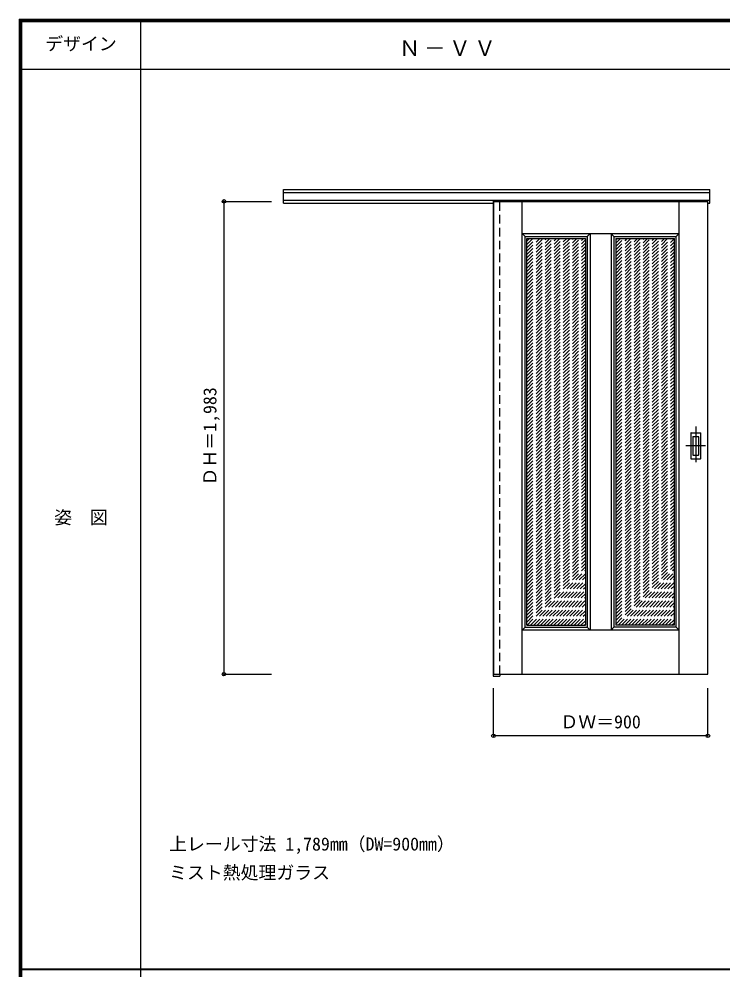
# Model space of a CAD drawing. Units: millimetres, scale not verified. Extents: x -6000 to 5700, y -4307 to 4175.
# Drawn here: x -6000 to -3046, y 186 to 4175 of the extents above; entities that cross this region are included whole.
import ezdxf
from ezdxf.enums import TextEntityAlignment as Align

# ---------------------------------------------------------------- set-up
doc = ezdxf.new("R2010")
doc.units = ezdxf.units.MM
doc.header["$LTSCALE"] = 30
doc.header["$PDMODE"] = 32
doc.header["$PDSIZE"] = 15
doc.linetypes.add('CHAIN1', pattern=[8, 5, -1, 1, -1])
doc.linetypes.add('DASHED1', pattern=[1.8, 1.2, -0.6])
for name, color, linetype in [('0-1_通り芯', 4, 'CHAIN1'), ('0-2_扉', 3, 'Continuous'), ('0-3_仕上げ', 7, 'Continuous'), ('0-4_枠', 3, 'Continuous'), ('0-6_引手', 3, 'Continuous'), ('0-A_文字', 7, 'Continuous'), ('0-B_寸法', 4, 'Continuous'), ('0-C_ハッチ', 4, 'DASHED1'), ('F-1_枠', 6, 'Continuous'), ('F-A_文字', 7, 'Continuous')]:
    doc.layers.add(name, color=color, linetype=linetype)
doc.styles.add('ＭＳ ゴシック', font='')
doc.styles.get('ＭＳ ゴシック').set_extended_font_data('MS Gothic')

msp = doc.modelspace()

# ---------------------------------------------------------------- linework, layer by layer
at = {"layer": '0-1_通り芯'}
for p, q in [((-3160, 2465.5), (-3160, 2303.5)), ((-3119, 2384.5), (-3201, 2384.5))]:
    msp.add_line(p, q, dxfattribs=at)
at = {"layer": '0-2_扉', "color": 4, "linetype": 'DASHED1'}
msp.add_line((-4009, 3410), (-4009, 3406), dxfattribs=at)
at = {"layer": '0-2_扉'}
for q in [(-4009, 1427), (-3109, 3410)]:
    msp.add_line((-4009, 3410), q, dxfattribs=at)
msp.add_lwpolyline([(-4009, 1427), (-3109, 1427), (-3109, 3410)], dxfattribs=at)
at = {"layer": '0-3_仕上げ'}
for p, q in [((-3888.5, 1427), (-3888.5, 3410)), ((-3229.5, 1427), (-3229.5, 3410)), ((-3888.5, 3275), (-3876.5, 3263)), ((-3888.5, 3275), (-3229.5, 3275)), ((-3603, 3275), (-3615, 3263)), ((-3603, 3275), (-3603, 1612)), ((-3515, 3275), (-3503, 3263)), ((-3515, 3275), (-3515, 1612)), ((-3229.5, 3275), (-3241.5, 3263)), ((-3888.5, 1612), (-3876.5, 1624)), ((-3229.5, 1612), (-3888.5, 1612)), ((-3615, 1624), (-3603, 1612)), ((-3503, 1624), (-3515, 1612)), ((-3229.5, 1612), (-3241.5, 1624))]:
    msp.add_line(p, q, dxfattribs=at)
at = {"layer": '0-3_仕上げ', "color": 3}
for p, q in [((-3876.5, 3263), (-3615, 3263)), ((-3876.5, 1624), (-3876.5, 3263)), ((-3615, 3263), (-3615, 1624)), ((-3503, 3263), (-3241.5, 3263)), ((-3503, 3263), (-3503, 1624)), ((-3241.5, 1624), (-3241.5, 3263)), ((-3876.5, 1624), (-3615, 1624)), ((-3241.5, 1624), (-3503, 1624))]:
    msp.add_line(p, q, dxfattribs=at)
at = {"layer": '0-3_仕上げ', "color": 4}
for p, q in [((-3868.5, 3255), (-3623, 3255)), ((-3868.5, 1632), (-3868.5, 3255)), ((-3623, 3255), (-3623, 1632)), ((-3495, 3255), (-3249.5, 3255)), ((-3495, 3255), (-3495, 1632)), ((-3249.5, 1632), (-3249.5, 3255)), ((-3868.5, 1632), (-3623, 1632)), ((-3249.5, 1632), (-3495, 1632))]:
    msp.add_line(p, q, dxfattribs=at)
at = {"layer": '0-4_枠'}
for p, q in [((-4890, 3460), (-3101, 3460)), ((-4890, 3403), (-4890, 3460)), ((-4890, 3447), (-3101, 3447)), ((-3101, 3403), (-3101, 3460)), ((-4890, 3415), (-3101, 3415)), ((-4890, 3403), (-4009, 3403)), ((-4010, 3415), (-4010, 1418)), ((-3982, 3410), (-3982, 3415)), ((-3109, 3403), (-3101, 3403)), ((-4010, 1418), (-3982, 1418)), ((-3982, 1427), (-3982, 1418))]:
    msp.add_line(p, q, dxfattribs=at)
at = {"layer": '0-4_枠', "color": 4, "linetype": 'DASHED1'}
msp.add_line((-3982, 1427), (-3982, 3410), dxfattribs=at)
at = {"layer": '0-6_引手'}
for p, q in [((-3181, 2438), (-3181, 2331)), ((-3179.5, 2439.5), (-3140.5, 2439.5)), ((-3139, 2331), (-3139, 2438)), ((-3179.5, 2329.5), (-3140.5, 2329.5))]:
    msp.add_line(p, q, dxfattribs=at)
at = {"layer": '0-6_引手', "color": 7}
for p, q in [((-3172.5, 2422), (-3172.5, 2347)), ((-3171, 2423.5), (-3149, 2423.5)), ((-3147.5, 2347), (-3147.5, 2422)), ((-3171, 2345.5), (-3149, 2345.5))]:
    msp.add_line(p, q, dxfattribs=at)
at = {"layer": '0-6_引手'}
for centre, start, end in [((-3179.5, 2438), 90, 180), ((-3140.5, 2438), 0, 90), ((-3179.5, 2331), 180, 270), ((-3140.5, 2331), 270, 0)]:
    msp.add_arc(centre, 1.5, start, end, dxfattribs=at)
at = {"layer": '0-6_引手', "color": 7}
for centre, start, end in [((-3171, 2422), 90, 180), ((-3149, 2422), 0, 90), ((-3171, 2347), 180, 270), ((-3149, 2347), 270, 0)]:
    msp.add_arc(centre, 1.5, start, end, dxfattribs=at)
at = {"layer": '0-B_寸法'}
for p, q in [((-5140, 3410), (-5140, 1427)), ((-5140, 3410), (-4940, 3410)), ((-5140, 1427), (-4940, 1427)), ((-4009, 1168), (-4009, 1368)), ((-3109, 1168), (-3109, 1368)), ((-3109, 1168), (-4009, 1168))]:
    msp.add_line(p, q, dxfattribs=at)
at = {"layer": '0-B_寸法', "color": 7}
for p in [(-5140, 3410), (-5140, 1427), (-4009, 1168), (-3109, 1168)]:
    msp.add_point(p, dxfattribs=at)
at = {"layer": '0-C_ハッチ'}
for p, q in [((-3868.5, 3243.67), (-3857.17, 3255)), ((-3868.5, 3017.4), (-3630.9, 3255)), ((-3868.5, 3031.54), (-3645.04, 3255)), ((-3868.5, 3045.68), (-3659.18, 3255)), ((-3868.5, 3059.82), (-3673.32, 3255)), ((-3868.5, 3073.96), (-3687.46, 3255)), ((-3868.5, 3088.11), (-3701.61, 3255)), ((-3868.5, 3102.25), (-3715.75, 3255)), ((-3868.5, 3116.39), (-3729.89, 3255)), ((-3868.5, 3130.53), (-3744.03, 3255)), ((-3868.5, 3144.67), (-3758.17, 3255)), ((-3868.5, 3158.82), (-3772.32, 3255)), ((-3868.5, 3172.96), (-3786.46, 3255)), ((-3868.5, 3187.1), (-3800.6, 3255)), ((-3868.5, 3201.24), (-3814.74, 3255)), ((-3868.5, 3215.39), (-3828.89, 3255)), ((-3868.5, 3229.53), (-3843.03, 3255)), ((-3868.5, 3003.25), (-3623, 3248.75)), ((-3868.5, 2989.11), (-3623, 3234.61)), ((-3495, 3249.47), (-3489.47, 3255)), ((-3495, 3009.06), (-3249.06, 3255)), ((-3495, 3023.2), (-3263.2, 3255)), ((-3495, 3037.34), (-3277.34, 3255)), ((-3495, 3051.48), (-3291.48, 3255)), ((-3495, 3065.63), (-3305.63, 3255)), ((-3495, 3079.77), (-3319.77, 3255)), ((-3495, 3093.91), (-3333.91, 3255)), ((-3495, 3108.05), (-3348.05, 3255)), ((-3495, 3122.2), (-3362.2, 3255)), ((-3495, 3136.34), (-3376.34, 3255)), ((-3495, 3150.48), (-3390.48, 3255)), ((-3495, 3164.62), (-3404.62, 3255)), ((-3495, 3178.76), (-3418.76, 3255)), ((-3495, 3192.91), (-3432.91, 3255)), ((-3495, 3207.05), (-3447.05, 3255)), ((-3495, 3221.19), (-3461.19, 3255)), ((-3495, 3235.33), (-3475.33, 3255)), ((-3495, 2994.92), (-3249.5, 3240.42)), ((-3868.5, 2974.97), (-3623, 3220.47)), ((-3868.5, 2960.83), (-3623, 3206.33)), ((-3868.5, 2946.69), (-3623, 3192.19)), ((-3495, 2980.77), (-3249.5, 3226.27)), ((-3495, 2966.63), (-3249.5, 3212.13)), ((-3495, 2952.49), (-3249.5, 3197.99)), ((-3868.5, 2932.54), (-3623, 3178.04)), ((-3868.5, 2918.4), (-3623, 3163.9)), ((-3495, 2938.35), (-3249.5, 3183.85)), ((-3495, 2924.21), (-3249.5, 3169.71)), ((-3495, 2910.06), (-3249.5, 3155.56)), ((-3868.5, 2904.26), (-3623, 3149.76)), ((-3868.5, 2890.12), (-3623, 3135.62)), ((-3868.5, 2875.97), (-3623, 3121.47)), ((-3495, 2895.92), (-3249.5, 3141.42)), ((-3495, 2881.78), (-3249.5, 3127.28)), ((-3495, 2867.64), (-3249.5, 3113.14)), ((-3868.5, 2861.83), (-3623, 3107.33)), ((-3868.5, 2847.69), (-3623, 3093.19)), ((-3868.5, 2833.55), (-3623, 3079.05)), ((-3495, 2853.49), (-3249.5, 3098.99)), ((-3495, 2839.35), (-3249.5, 3084.85)), ((-3868.5, 2819.41), (-3623, 3064.91)), ((-3868.5, 2805.26), (-3623, 3050.76)), ((-3868.5, 2791.12), (-3623, 3036.62)), ((-3495, 2825.21), (-3249.5, 3070.71)), ((-3495, 2811.07), (-3249.5, 3056.57)), ((-3495, 2796.93), (-3249.5, 3042.43)), ((-3868.5, 2776.98), (-3623, 3022.48)), ((-3868.5, 2762.84), (-3623, 3008.34)), ((-3868.5, 2748.7), (-3623, 2994.2)), ((-3495, 2782.78), (-3249.5, 3028.28)), ((-3495, 2768.64), (-3249.5, 3014.14)), ((-3495, 2754.5), (-3249.5, 3000)), ((-3868.5, 2734.55), (-3623, 2980.05)), ((-3868.5, 2720.41), (-3623, 2965.91)), ((-3495, 2740.36), (-3249.5, 2985.86)), ((-3495, 2726.22), (-3249.5, 2971.72)), ((-3495, 2712.07), (-3249.5, 2957.57)), ((-3868.5, 2706.27), (-3623, 2951.77)), ((-3868.5, 2692.13), (-3623, 2937.63)), ((-3868.5, 2677.98), (-3623, 2923.48)), ((-3495, 2697.93), (-3249.5, 2943.43)), ((-3495, 2683.79), (-3249.5, 2929.29)), ((-3495, 2669.65), (-3249.5, 2915.15)), ((-3868.5, 2663.84), (-3623, 2909.34)), ((-3868.5, 2649.7), (-3623, 2895.2)), ((-3868.5, 2635.56), (-3623, 2881.06)), ((-3495, 2655.5), (-3249.5, 2901)), ((-3495, 2641.36), (-3249.5, 2886.86)), ((-3495, 2627.22), (-3249.5, 2872.72)), ((-3868.5, 2621.42), (-3623, 2866.92)), ((-3868.5, 2607.27), (-3623, 2852.77)), ((-3868.5, 2593.13), (-3623, 2838.63)), ((-3495, 2613.08), (-3249.5, 2858.58)), ((-3495, 2598.94), (-3249.5, 2844.44)), ((-3868.5, 2578.99), (-3623, 2824.49)), ((-3868.5, 2564.85), (-3623, 2810.35)), ((-3868.5, 2550.71), (-3623, 2796.21)), ((-3495, 2584.79), (-3249.5, 2830.29)), ((-3495, 2570.65), (-3249.5, 2816.15)), ((-3495, 2556.51), (-3249.5, 2802.01)), ((-3868.5, 2536.56), (-3623, 2782.06)), ((-3868.5, 2522.42), (-3623, 2767.92)), ((-3868.5, 2508.28), (-3623, 2753.78)), ((-3495, 2542.37), (-3249.5, 2787.87)), ((-3495, 2528.23), (-3249.5, 2773.73)), ((-3495, 2514.08), (-3249.5, 2759.58)), ((-3868.5, 2494.14), (-3623, 2739.64)), ((-3868.5, 2479.99), (-3623, 2725.49)), ((-3495, 2499.94), (-3249.5, 2745.44)), ((-3495, 2485.8), (-3249.5, 2731.3)), ((-3495, 2471.66), (-3249.5, 2717.16)), ((-3868.5, 2465.85), (-3623, 2711.35)), ((-3868.5, 2451.71), (-3623, 2697.21)), ((-3868.5, 2437.57), (-3623, 2683.07)), ((-3495, 2457.51), (-3249.5, 2703.01)), ((-3495, 2443.37), (-3249.5, 2688.87)), ((-3495, 2429.23), (-3249.5, 2674.73)), ((-3868.5, 2423.43), (-3623, 2668.93)), ((-3868.5, 2409.28), (-3623, 2654.78)), ((-3868.5, 2395.14), (-3623, 2640.64)), ((-3495, 2415.09), (-3249.5, 2660.59)), ((-3495, 2400.95), (-3249.5, 2646.45)), ((-3868.5, 2381), (-3623, 2626.5)), ((-3868.5, 2366.86), (-3623, 2612.36)), ((-3868.5, 2352.72), (-3623, 2598.22)), ((-3495, 2386.8), (-3249.5, 2632.3)), ((-3495, 2372.66), (-3249.5, 2618.16)), ((-3495, 2358.52), (-3249.5, 2604.02)), ((-3868.5, 2338.57), (-3623, 2584.07)), ((-3868.5, 2324.43), (-3623, 2569.93)), ((-3868.5, 2310.29), (-3623, 2555.79)), ((-3495, 2344.38), (-3249.5, 2589.88)), ((-3495, 2330.24), (-3249.5, 2575.74)), ((-3495, 2316.09), (-3249.5, 2561.59)), ((-3868.5, 2296.15), (-3623, 2541.65)), ((-3868.5, 2282), (-3623, 2527.5)), ((-3868.5, 2267.86), (-3623, 2513.36)), ((-3495, 2301.95), (-3249.5, 2547.45)), ((-3495, 2287.81), (-3249.5, 2533.31)), ((-3495, 2273.67), (-3249.5, 2519.17)), ((-3868.5, 2253.72), (-3623, 2499.22)), ((-3868.5, 2239.58), (-3623, 2485.08)), ((-3495, 2259.52), (-3249.5, 2505.02)), ((-3495, 2245.38), (-3249.5, 2490.88)), ((-3495, 2231.24), (-3249.5, 2476.74)), ((-3868.5, 2225.44), (-3623, 2470.94)), ((-3868.5, 2211.29), (-3623, 2456.79)), ((-3868.5, 2197.15), (-3623, 2442.65)), ((-3495, 2217.1), (-3249.5, 2462.6)), ((-3495, 2202.96), (-3249.5, 2448.46)), ((-3495, 2188.81), (-3249.5, 2434.31)), ((-3868.5, 2183.01), (-3623, 2428.51)), ((-3868.5, 2168.87), (-3623, 2414.37)), ((-3868.5, 2154.73), (-3623, 2400.23)), ((-3495, 2174.67), (-3249.5, 2420.17)), ((-3495, 2160.53), (-3249.5, 2406.03)), ((-3868.5, 2140.58), (-3623, 2386.08)), ((-3868.5, 2126.44), (-3623, 2371.94)), ((-3868.5, 2112.3), (-3623, 2357.8)), ((-3495, 2146.39), (-3249.5, 2391.89)), ((-3495, 2132.25), (-3249.5, 2377.75)), ((-3495, 2118.1), (-3249.5, 2363.6)), ((-3868.5, 2098.16), (-3623, 2343.66)), ((-3868.5, 2084.01), (-3623, 2329.51)), ((-3868.5, 2069.87), (-3623, 2315.37)), ((-3495, 2103.96), (-3249.5, 2349.46)), ((-3495, 2089.82), (-3249.5, 2335.32)), ((-3495, 2075.68), (-3249.5, 2321.18)), ((-3868.5, 2055.73), (-3623, 2301.23)), ((-3868.5, 2041.59), (-3623, 2287.09)), ((-3495, 2061.53), (-3249.5, 2307.03)), ((-3495, 2047.39), (-3249.5, 2292.89)), ((-3495, 2033.25), (-3249.5, 2278.75)), ((-3868.5, 2027.45), (-3623, 2272.95)), ((-3868.5, 2013.3), (-3623, 2258.8)), ((-3868.5, 1999.16), (-3623, 2244.66)), ((-3495, 2019.11), (-3249.5, 2264.61)), ((-3495, 2004.97), (-3249.5, 2250.47)), ((-3495, 1990.82), (-3249.5, 2236.32)), ((-3868.5, 1985.02), (-3623, 2230.52)), ((-3868.5, 1970.88), (-3623, 2216.38)), ((-3868.5, 1956.74), (-3623, 2202.24)), ((-3495, 1976.68), (-3249.5, 2222.18)), ((-3495, 1962.54), (-3249.5, 2208.04)), ((-3868.5, 1942.59), (-3623, 2188.09)), ((-3868.5, 1928.45), (-3623, 2173.95)), ((-3868.5, 1914.31), (-3623, 2159.81)), ((-3495, 1948.4), (-3249.5, 2193.9)), ((-3495, 1934.26), (-3249.5, 2179.76)), ((-3495, 1920.11), (-3249.5, 2165.61)), ((-3868.5, 1900.17), (-3623, 2145.67)), ((-3868.5, 1886.02), (-3623, 2131.52)), ((-3868.5, 1871.88), (-3623, 2117.38)), ((-3495, 1905.97), (-3249.5, 2151.47)), ((-3495, 1891.83), (-3249.5, 2137.33)), ((-3495, 1877.69), (-3249.5, 2123.19)), ((-3868.5, 1857.74), (-3623, 2103.24)), ((-3868.5, 1843.6), (-3623, 2089.1)), ((-3868.5, 1829.46), (-3623, 2074.96)), ((-3495, 1863.55), (-3249.5, 2109.05)), ((-3495, 1849.4), (-3249.5, 2094.9)), ((-3495, 1835.26), (-3249.5, 2080.76)), ((-3868.5, 1815.31), (-3623, 2060.81)), ((-3868.5, 1801.17), (-3623, 2046.67)), ((-3495, 1821.12), (-3249.5, 2066.62)), ((-3495, 1806.98), (-3249.5, 2052.48)), ((-3495, 1792.83), (-3249.5, 2038.33)), ((-3868.5, 1787.03), (-3623, 2032.53)), ((-3868.5, 1772.89), (-3623, 2018.39)), ((-3868.5, 1758.75), (-3623, 2004.25)), ((-3495, 1778.69), (-3249.5, 2024.19)), ((-3495, 1764.55), (-3249.5, 2010.05)), ((-3495, 1750.41), (-3249.5, 1995.91)), ((-3868.5, 1744.6), (-3623, 1990.1)), ((-3868.5, 1730.46), (-3623, 1975.96)), ((-3868.5, 1716.32), (-3623, 1961.82)), ((-3495, 1736.27), (-3249.5, 1981.77)), ((-3495, 1722.12), (-3249.5, 1967.62)), ((-3868.5, 1702.18), (-3623, 1947.68)), ((-3868.5, 1688.03), (-3623, 1933.53)), ((-3868.5, 1673.89), (-3623, 1919.39)), ((-3495, 1707.98), (-3249.5, 1953.48)), ((-3495, 1693.84), (-3249.5, 1939.34)), ((-3495, 1679.7), (-3249.5, 1925.2)), ((-3868.5, 1659.75), (-3623, 1905.25)), ((-3868.5, 1645.61), (-3623, 1891.11)), ((-3868.5, 1631.47), (-3623, 1876.97)), ((-3495, 1665.56), (-3249.5, 1911.06)), ((-3495, 1651.41), (-3249.5, 1896.91)), ((-3495, 1637.27), (-3249.5, 1882.77)), ((-3853.82, 1632), (-3623, 1862.82)), ((-3839.68, 1632), (-3623, 1848.68)), ((-3486.13, 1632), (-3249.5, 1868.63)), ((-3471.99, 1632), (-3249.5, 1854.49)), ((-3457.84, 1632), (-3249.5, 1840.34)), ((-3825.54, 1632), (-3623, 1834.54)), ((-3811.4, 1632), (-3623, 1820.4)), ((-3797.26, 1632), (-3623, 1806.26)), ((-3443.7, 1632), (-3249.5, 1826.2)), ((-3429.56, 1632), (-3249.5, 1812.06)), ((-3415.42, 1632), (-3249.5, 1797.92)), ((-3783.11, 1632), (-3623, 1792.11)), ((-3768.97, 1632), (-3623, 1777.97)), ((-3754.83, 1632), (-3623, 1763.83)), ((-3401.28, 1632), (-3249.5, 1783.78)), ((-3387.13, 1632), (-3249.5, 1769.63)), ((-3372.99, 1632), (-3249.5, 1755.49)), ((-3740.69, 1632), (-3623, 1749.69)), ((-3726.55, 1632), (-3623, 1735.55)), ((-3712.4, 1632), (-3623, 1721.4)), ((-3358.85, 1632), (-3249.5, 1741.35)), ((-3344.71, 1632), (-3249.5, 1727.21)), ((-3698.26, 1632), (-3623, 1707.26)), ((-3684.12, 1632), (-3623, 1693.12)), ((-3669.98, 1632), (-3623, 1678.98)), ((-3330.57, 1632), (-3249.5, 1713.07)), ((-3316.42, 1632), (-3249.5, 1698.92)), ((-3302.28, 1632), (-3249.5, 1684.78)), ((-3655.83, 1632), (-3623, 1664.83)), ((-3641.69, 1632), (-3623, 1650.69)), ((-3627.55, 1632), (-3623, 1636.55)), ((-3288.14, 1632), (-3249.5, 1670.64)), ((-3274, 1632), (-3249.5, 1656.5)), ((-3259.85, 1632), (-3249.5, 1642.35))]:
    msp.add_line(p, q, dxfattribs=at)
at = {"layer": 'F-1_枠'}
for p, q in [((-6000, 4175), (5700, 4175)), ((-6000, 4175), (-6000, -4205)), ((-6000, 4170), (5700, 4170)), ((-6000, 4165), (5700, 4165)), ((-5995, 4175), (-5995, -4205)), ((-5990, 4175), (-5990, -4205)), ((-5490, 4175), (-5490, -3790)), ((-6000, 3965), (5700, 3965)), ((-6000, 190.5), (5700, 190.5)), ((-6000, 187.5), (5700, 187.5))]:
    msp.add_line(p, q, dxfattribs=at)

# ---------------------------------------------------------------- texts
at = {"layer": '0-A_文字', "style": 'ＭＳ ゴシック'}
for s, p in [('上レール寸法 1,789mm（DW=900mm）', (-5370, 670.5)), ('ミスト熱処理ガラス', (-5370, 550.5))]:
    msp.add_text(s, height=54.99, dxfattribs=at).set_placement(p, align=Align.BOTTOM_LEFT)
at = {"layer": '0-A_文字', "insert": (-4405.5, 4020), "char_height": 65.98, "attachment_point": 7, "style": 'ＭＳ ゴシック'}
msp.add_mtext('\\T1.17;Ｎ－ＶＶ', dxfattribs=at)
at = {"layer": '0-B_寸法', "color": 7, "style": 'ＭＳ ゴシック'}
msp.add_text('ＤＨ＝1,983', height=54.99, rotation=90, dxfattribs=at).set_placement((-5155, 2218.25), align=Align.BOTTOM_LEFT)
msp.add_text('ＤＷ＝900', height=54.99, dxfattribs=at).set_placement((-3727.75, 1183), align=Align.BOTTOM_LEFT)
at = {"layer": 'F-A_文字', "style": 'ＭＳ ゴシック'}
for s, p in [('デザイン', (-5890, 4027.5)), ('姿\u3000図', (-5852.5, 2040.25))]:
    msp.add_text(s, height=54.99, dxfattribs=at).set_placement(p, align=Align.BOTTOM_LEFT)

doc.saveas('drawing.dxf')
